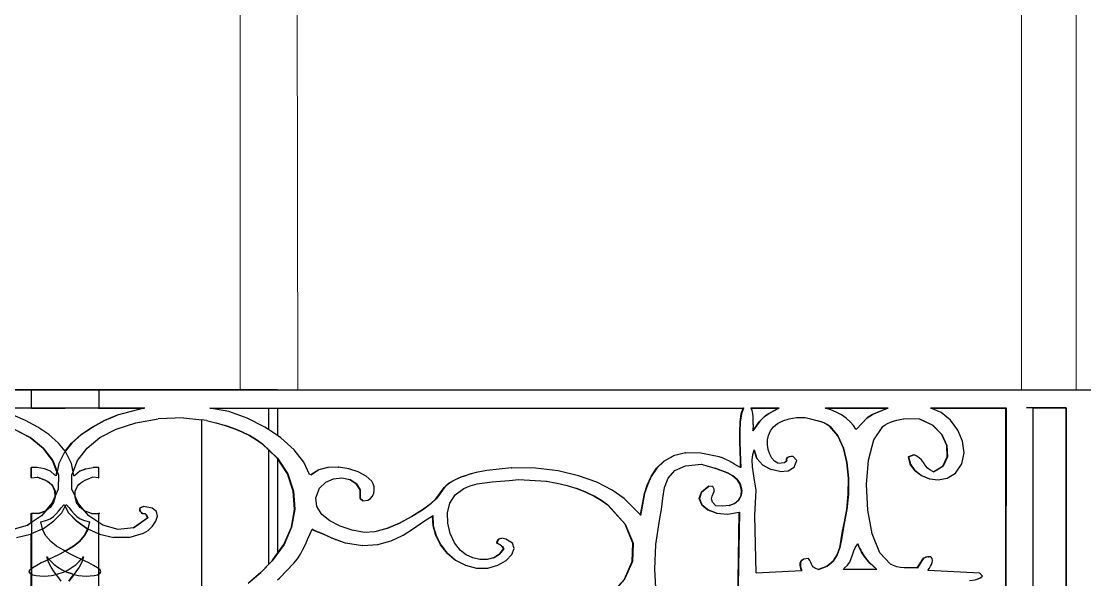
# Model space of a CAD drawing. Header units: inches. Extents: x 1397 to 20304, y -27267 to -746.
# Drawn here: x 13952.83 to 13991.79, y -23732.72 to -23712.26 of the extents above; entities that cross this region are included whole.
import ezdxf

# ---------------------------------------------------------------- set-up
doc = ezdxf.new("R2010")
doc.units = ezdxf.units.IN
doc.header["$LTSCALE"] = 17
doc.header["$MEASUREMENT"] = 0
doc.layers.add('25 BOT BAR', color=12, linetype='Continuous', lineweight=25)
doc.layers.add('WINDOW FRAME', color=161, linetype='Continuous', lineweight=20)

# ---------------------------------------------------------------- blocks, each defined once
blk = doc.blocks.new('A$C99292ed1')
for p, q in [((36.749, 29.91), (14.387, 29.91)), ((36.749, 29.076), (36.749, 29.91)), ((39.216, 29.91), (36.749, 29.91)), ((39.216, 29.91), (39.216, 29.076)), ((42.983, 29.91), (39.216, 29.91)), ((45.432, 29.91), (42.983, 29.91)), ((45.762, 29.91), (45.432, 29.91)), ((45.762, 29.91), (74.642, 29.91)), ((73.192, 29.91), (75.925, 29.91)), ((73.326, 29.91), (74.642, 29.91)), ((35.053, 29.081), (36.734, 29.076)), ((36.734, 29.07), (35.085, 29.07)), ((36.734, 29.076), (36.734, 29.07)), ((36.749, 29.076), (36.734, 29.076)), ((36.749, 29.07), (36.734, 29.07)), ((36.749, 29.07), (36.749, 29.076)), ((36.749, 29.076), (37.975, 29.073)), ((36.749, 29.07), (37.975, 29.073)), ((39.202, 29.07), (36.749, 29.07)), ((37.975, 29.073), (39.216, 29.076)), ((39.202, 29.07), (37.975, 29.073)), ((39.202, 29.07), (39.216, 29.07)), ((39.216, 29.076), (40.898, 29.081)), ((39.216, 29.076), (39.216, 29.07)), ((39.216, 29.07), (40.866, 29.07)), ((40.866, 29.07), (39.886, 28.749)), ((40.866, 29.07), (40.87, 29.07)), ((40.87, 29.07), (40.898, 29.081)), ((40.898, 29.081), (40.902, 29.081)), ((43.283, 29.06), (45.432, 29.062)), ((43.969, 28.908), (43.283, 29.06)), ((44.651, 28.612), (43.969, 28.908)), ((45.432, 29.062), (45.762, 29.063)), ((45.432, 29.062), (45.432, 28.088)), ((45.762, 29.063), (52.972, 29.07)), ((45.762, 29.063), (45.762, 27.809)), ((52.972, 29.07), (62.818, 29.081)), ((52.972, 29.07), (62.816, 29.07)), ((62.745, 28.802), (62.816, 29.07)), ((62.82, 29.07), (62.75, 28.802)), ((62.816, 29.07), (62.818, 29.081)), ((62.816, 29.07), (62.82, 29.07)), ((62.818, 29.081), (62.823, 29.081)), ((62.823, 29.081), (62.82, 29.07)), ((63.096, 29.081), (64.133, 29.081)), ((63.1, 29.07), (63.096, 29.081)), ((63.1, 29.07), (64.117, 29.07)), ((63.138, 28.96), (63.1, 29.07)), ((63.164, 28.816), (63.138, 28.96)), ((63.737, 28.807), (63.907, 28.931)), ((63.911, 28.931), (63.742, 28.807)), ((63.907, 28.931), (64.117, 29.07)), ((63.907, 28.931), (63.911, 28.931)), ((64.122, 29.07), (63.911, 28.931)), ((64.117, 29.07), (64.133, 29.081)), ((64.117, 29.07), (64.122, 29.07)), ((64.137, 29.081), (64.122, 29.07)), ((64.133, 29.081), (64.137, 29.081)), ((65.824, 29.081), (68.125, 29.081)), ((65.824, 29.07), (65.824, 29.081)), ((65.824, 29.07), (68.107, 29.07)), ((65.824, 29.06), (65.824, 29.07)), ((66.026, 28.987), (65.824, 29.06)), ((66.225, 28.884), (66.026, 28.987)), ((66.413, 28.755), (66.225, 28.884)), ((67.55, 28.777), (67.662, 28.84)), ((67.666, 28.84), (67.555, 28.777)), ((67.662, 28.84), (67.778, 28.898)), ((67.662, 28.84), (67.666, 28.84)), ((67.783, 28.898), (67.666, 28.84)), ((67.778, 28.898), (67.896, 28.956)), ((67.778, 28.898), (67.783, 28.898)), ((67.901, 28.956), (67.783, 28.898)), ((67.896, 28.956), (68.013, 29.015)), ((67.896, 28.956), (67.901, 28.956)), ((68.018, 29.015), (67.901, 28.956)), ((68.013, 29.015), (68.107, 29.07)), ((68.013, 29.015), (68.018, 29.015)), ((68.112, 29.07), (68.018, 29.015)), ((68.107, 29.07), (68.125, 29.081)), ((68.107, 29.07), (68.112, 29.07)), ((68.13, 29.081), (68.112, 29.07)), ((68.125, 29.081), (68.13, 29.081)), ((69.692, 29.081), (72.44, 29.081)), ((69.692, 29.07), (69.692, 29.081)), ((69.692, 29.07), (72.44, 29.07)), ((69.692, 29.06), (69.692, 29.07)), ((70.071, 28.866), (69.692, 29.06)), ((70.405, 28.519), (70.071, 28.866)), ((72.426, 15.371), (72.44, 29.07)), ((72.444, 29.07), (72.431, 15.371)), ((72.44, 29.07), (72.44, 29.081)), ((72.44, 29.081), (72.444, 29.081)), ((72.44, 29.07), (72.444, 29.07)), ((72.444, 29.081), (72.444, 29.07)), ((74.642, 29.08), (73.192, 29.08)), ((74.642, 29.081), (73.326, 29.08)), ((73.436, 29.081), (74.642, 29.081)), ((73.436, 2.472), (73.436, 29.081)), ((74.642, 29.081), (74.642, 2.472)), ((74.642, 0.212), (74.642, 29.08)), ((36.531, 28.498), (36.07, 28.749)), ((36.974, 28.203), (36.531, 28.498)), ((38.977, 28.203), (39.42, 28.498)), ((39.425, 28.498), (38.982, 28.203)), ((39.42, 28.498), (39.881, 28.749)), ((39.42, 28.498), (39.425, 28.498)), ((39.886, 28.749), (39.425, 28.498)), ((39.881, 28.749), (39.886, 28.749)), ((40.564, 28.396), (41.388, 28.57)), ((42.316, 28.624), (41.388, 28.57)), ((42.316, 28.624), (42.983, 28.525)), ((42.983, 19.61), (42.983, 28.525)), ((43.154, 28.5), (42.983, 28.525)), ((43.154, 28.5), (43.159, 28.5)), ((43.159, 28.5), (43.503, 28.399)), ((45.298, 28.202), (44.651, 28.612)), ((62.704, 28.429), (62.745, 28.802)), ((62.75, 28.802), (62.709, 28.429)), ((62.745, 28.802), (62.75, 28.802)), ((63.178, 28.657), (63.164, 28.816)), ((63.182, 28.491), (63.178, 28.657)), ((63.179, 28.325), (63.182, 28.491)), ((63.405, 28.433), (63.503, 28.574)), ((63.508, 28.574), (63.41, 28.433)), ((63.503, 28.574), (63.608, 28.693)), ((63.503, 28.574), (63.508, 28.574)), ((63.613, 28.693), (63.508, 28.574)), ((63.608, 28.693), (63.737, 28.807)), ((63.608, 28.693), (63.613, 28.693)), ((63.742, 28.807), (63.613, 28.693)), ((63.737, 28.807), (63.742, 28.807)), ((64.076, 28.367), (64.267, 28.49)), ((64.267, 28.49), (64.498, 28.579)), ((64.498, 28.579), (64.769, 28.632)), ((64.769, 28.632), (65.08, 28.645)), ((65.08, 28.645), (65.228, 28.591)), ((65.228, 28.591), (65.233, 28.591)), ((65.233, 28.591), (65.516, 28.499)), ((65.516, 28.499), (65.521, 28.499)), ((65.521, 28.499), (65.649, 28.451)), ((65.649, 28.451), (65.654, 28.451)), ((65.774, 28.393), (65.649, 28.451)), ((65.654, 28.451), (65.778, 28.393)), ((66.585, 28.607), (66.413, 28.755)), ((66.735, 28.446), (66.585, 28.607)), ((66.855, 28.277), (66.735, 28.446)), ((66.96, 28.106), (67.356, 28.624)), ((67.361, 28.624), (66.964, 28.106)), ((67.356, 28.624), (67.447, 28.706)), ((67.356, 28.624), (67.361, 28.624)), ((67.452, 28.706), (67.361, 28.624)), ((67.447, 28.706), (67.55, 28.777)), ((67.447, 28.706), (67.452, 28.706)), ((67.555, 28.777), (67.452, 28.706)), ((67.55, 28.777), (67.555, 28.777)), ((68.208, 28.424), (68.32, 28.474)), ((68.32, 28.474), (68.441, 28.517)), ((68.441, 28.517), (68.568, 28.553)), ((68.568, 28.553), (68.7, 28.583)), ((69.284, 28.561), (68.7, 28.583)), ((69.284, 28.561), (69.289, 28.561)), ((69.752, 28.294), (69.284, 28.561)), ((69.289, 28.561), (69.757, 28.294)), ((70.672, 28.065), (70.405, 28.519)), ((36.698, 27.722), (36.101, 28.111)), ((36.105, 28.111), (36.702, 27.722)), ((37.381, 27.861), (36.974, 28.203)), ((38.569, 27.861), (38.977, 28.203)), ((38.982, 28.203), (38.574, 27.861)), ((38.977, 28.203), (38.982, 28.203)), ((39.253, 27.722), (39.85, 28.111)), ((39.85, 28.111), (40.564, 28.396)), ((43.503, 28.399), (43.508, 28.399)), ((43.508, 28.399), (43.836, 28.278)), ((43.836, 28.278), (43.841, 28.278)), ((44.152, 28.139), (43.836, 28.278)), ((43.841, 28.278), (44.157, 28.139)), ((44.152, 28.139), (44.157, 28.139)), ((44.45, 27.983), (44.152, 28.139)), ((44.157, 28.139), (44.454, 27.983)), ((45.432, 28.088), (45.298, 28.202)), ((45.762, 27.809), (45.432, 28.088)), ((62.688, 27.997), (62.704, 28.429)), ((62.709, 28.429), (62.693, 27.997)), ((62.704, 28.429), (62.709, 28.429)), ((63.303, 28.254), (63.17, 28.023)), ((63.179, 28.325), (63.171, 28.032)), ((63.171, 28.032), (63.298, 28.254)), ((63.298, 28.254), (63.405, 28.433)), ((63.298, 28.254), (63.303, 28.254)), ((63.41, 28.433), (63.303, 28.254)), ((63.405, 28.433), (63.41, 28.433)), ((63.813, 28.027), (63.925, 28.212)), ((63.925, 28.212), (64.076, 28.367)), ((65.888, 28.322), (65.774, 28.393)), ((65.774, 28.393), (65.778, 28.393)), ((65.778, 28.393), (65.893, 28.322)), ((65.888, 28.322), (65.893, 28.322)), ((65.992, 28.23), (65.888, 28.322)), ((65.893, 28.322), (65.997, 28.23)), ((66.281, 27.799), (65.992, 28.23)), ((65.992, 28.23), (65.997, 28.23)), ((65.997, 28.23), (66.286, 27.799)), ((66.939, 28.106), (66.855, 28.277)), ((66.96, 28.106), (66.939, 28.106)), ((66.964, 28.106), (66.96, 28.106)), ((67.602, 27.616), (67.931, 28.23)), ((67.931, 28.23), (68.012, 28.303)), ((68.012, 28.303), (68.104, 28.367)), ((68.104, 28.367), (68.208, 28.424)), ((69.752, 28.294), (69.757, 28.294)), ((70.084, 27.864), (69.752, 28.294)), ((69.757, 28.294), (70.089, 27.864)), ((70.847, 27.549), (70.672, 28.065)), ((37.172, 27.237), (36.698, 27.722)), ((36.702, 27.722), (36.698, 27.722)), ((36.702, 27.722), (37.176, 27.237)), ((37.735, 27.468), (37.381, 27.861)), ((38.215, 27.468), (38.569, 27.861)), ((38.574, 27.861), (38.22, 27.468)), ((38.569, 27.861), (38.574, 27.861)), ((38.779, 27.237), (39.253, 27.722)), ((44.726, 27.81), (44.45, 27.983)), ((44.45, 27.983), (44.454, 27.983)), ((44.454, 27.983), (44.731, 27.81)), ((44.726, 27.81), (44.731, 27.81)), ((44.981, 27.623), (44.726, 27.81)), ((44.731, 27.81), (44.986, 27.623)), ((45.881, 27.708), (45.762, 27.809)), ((46.367, 27.161), (45.881, 27.708)), ((62.688, 27.997), (62.693, 27.997)), ((62.689, 27.538), (62.688, 27.997)), ((62.693, 27.997), (62.694, 27.538)), ((63.17, 28.023), (63.171, 28.032)), ((63.71, 27.611), (63.741, 27.816)), ((63.741, 27.816), (63.813, 28.027)), ((66.281, 27.799), (66.286, 27.799)), ((66.484, 27.234), (66.281, 27.799)), ((66.286, 27.799), (66.489, 27.234)), ((70.084, 27.864), (70.089, 27.864)), ((70.267, 27.353), (70.084, 27.864)), ((70.089, 27.864), (70.272, 27.353)), ((37.975, 27.092), (37.735, 27.468)), ((37.975, 27.092), (38.215, 27.468)), ((38.22, 27.468), (37.978, 27.088)), ((38.215, 27.468), (38.22, 27.468)), ((44.981, 27.623), (44.986, 27.623)), ((45.212, 27.422), (44.981, 27.623)), ((44.986, 27.623), (45.217, 27.422)), ((45.212, 27.422), (45.217, 27.422)), ((45.432, 27.159), (45.212, 27.422)), ((45.217, 27.422), (45.755, 26.78)), ((62.7, 27.088), (62.689, 27.538)), ((62.689, 27.538), (62.694, 27.538)), ((62.694, 27.538), (62.705, 27.088)), ((63.708, 27.391), (63.71, 27.611)), ((63.734, 27.169), (63.708, 27.391)), ((67.402, 26.683), (67.602, 27.616)), ((70.288, 26.843), (70.267, 27.353)), ((70.267, 27.353), (70.272, 27.353)), ((70.272, 27.353), (70.293, 26.843)), ((70.906, 27.019), (70.847, 27.549)), ((37.517, 26.664), (37.172, 27.237)), ((37.176, 27.237), (37.172, 27.237)), ((37.176, 27.237), (37.521, 26.664)), ((37.937, 27.024), (37.742, 26.525)), ((37.978, 27.088), (37.937, 27.024)), ((37.978, 27.088), (37.975, 27.092)), ((38.018, 27.024), (37.978, 27.088)), ((38.213, 26.525), (38.018, 27.024)), ((38.434, 26.664), (38.779, 27.237)), ((45.432, 27.159), (45.432, 21.909)), ((45.75, 26.78), (45.432, 27.159)), ((46.726, 26.592), (46.367, 27.161)), ((59.911, 26.64), (60.261, 26.883)), ((60.266, 26.883), (59.916, 26.64)), ((60.261, 26.883), (60.266, 26.883)), ((60.705, 27.015), (60.266, 26.883)), ((60.705, 27.015), (60.71, 27.015)), ((61.261, 27.007), (60.71, 27.015)), ((61.93, 26.841), (61.261, 27.007)), ((62.7, 27.088), (62.705, 27.088)), ((62.713, 26.678), (62.7, 27.088)), ((62.705, 27.088), (62.717, 26.678)), ((63.148, 26.683), (63.165, 26.948)), ((63.165, 26.948), (63.217, 27.143)), ((63.217, 27.143), (63.22, 27.152)), ((63.311, 26.757), (63.217, 27.143)), ((63.22, 27.152), (63.315, 26.757)), ((63.786, 26.96), (63.734, 27.169)), ((63.863, 26.777), (63.786, 26.96)), ((66.484, 27.234), (66.489, 27.234)), ((66.61, 26.576), (66.484, 27.234)), ((66.489, 27.234), (66.615, 26.576)), ((68.869, 26.841), (69.067, 26.924)), ((69.069, 26.923), (68.874, 26.841)), ((69.067, 26.924), (69.069, 26.923)), ((69.072, 26.924), (69.069, 26.923)), ((69.146, 26.882), (69.072, 26.924)), ((69.261, 26.799), (69.146, 26.882)), ((70.827, 26.518), (70.906, 27.019)), ((37.679, 26.158), (37.517, 26.664)), ((37.521, 26.664), (37.517, 26.664)), ((37.521, 26.664), (37.681, 26.168)), ((37.742, 26.525), (37.684, 26.158)), ((38.272, 26.158), (38.213, 26.525)), ((38.272, 26.158), (38.434, 26.664)), ((45.75, 26.78), (45.755, 26.78)), ((45.762, 26.758), (45.75, 26.78)), ((45.755, 26.78), (46.129, 26.052)), ((45.762, 26.758), (45.762, 22.421)), ((46.124, 26.052), (45.762, 26.758)), ((46.928, 26.032), (46.726, 26.592)), ((59.643, 26.316), (59.911, 26.64)), ((59.916, 26.64), (59.647, 26.316)), ((59.911, 26.64), (59.916, 26.64)), ((60.703, 26.431), (61.286, 26.509)), ((61.286, 26.509), (61.522, 26.417)), ((62.059, 26.785), (61.93, 26.841)), ((62.179, 26.72), (62.059, 26.785)), ((62.293, 26.648), (62.179, 26.72)), ((62.402, 26.571), (62.293, 26.648)), ((62.509, 26.493), (62.402, 26.571)), ((62.616, 26.416), (62.509, 26.493)), ((62.713, 26.678), (62.717, 26.678)), ((62.719, 26.346), (62.713, 26.678)), ((62.717, 26.678), (62.724, 26.343)), ((63.158, 26.381), (63.148, 26.683)), ((63.311, 26.757), (63.315, 26.757)), ((63.533, 26.454), (63.311, 26.757)), ((63.315, 26.757), (63.538, 26.454)), ((63.964, 26.636), (63.863, 26.777)), ((64.088, 26.551), (63.964, 26.636)), ((64.088, 26.551), (64.331, 26.571)), ((64.331, 26.571), (64.405, 26.654)), ((64.331, 26.571), (64.336, 26.571)), ((64.41, 26.654), (64.336, 26.571)), ((64.396, 26.707), (64.399, 26.752)), ((64.405, 26.654), (64.396, 26.707)), ((64.396, 26.707), (64.401, 26.707)), ((64.399, 26.752), (64.416, 26.79)), ((64.399, 26.752), (64.404, 26.752)), ((64.404, 26.752), (64.401, 26.707)), ((64.401, 26.707), (64.41, 26.654)), ((64.421, 26.79), (64.404, 26.752)), ((64.405, 26.654), (64.41, 26.654)), ((64.416, 26.79), (64.447, 26.82)), ((64.416, 26.79), (64.421, 26.79)), ((64.452, 26.82), (64.421, 26.79)), ((64.447, 26.82), (64.492, 26.842)), ((64.447, 26.82), (64.452, 26.82)), ((64.497, 26.842), (64.452, 26.82)), ((64.492, 26.842), (64.497, 26.842)), ((64.553, 26.856), (64.497, 26.842)), ((64.553, 26.856), (64.557, 26.856)), ((64.557, 26.856), (64.629, 26.862)), ((64.63, 26.86), (64.557, 26.856)), ((64.629, 26.862), (64.63, 26.86)), ((64.633, 26.862), (64.63, 26.86)), ((64.63, 26.86), (64.63, 26.86)), ((64.782, 26.675), (64.633, 26.862)), ((64.684, 26.365), (64.782, 26.675)), ((66.61, 26.576), (66.615, 26.576)), ((66.667, 25.862), (66.61, 26.576)), ((66.615, 26.576), (66.671, 25.862)), ((67.329, 25.565), (67.402, 26.683)), ((68.869, 26.841), (68.874, 26.841)), ((68.932, 26.508), (68.869, 26.841)), ((68.874, 26.841), (68.937, 26.508)), ((68.932, 26.508), (68.937, 26.508)), ((69.096, 26.212), (68.932, 26.508)), ((68.937, 26.508), (69.101, 26.212)), ((69.346, 26.694), (69.261, 26.799)), ((69.414, 26.576), (69.346, 26.694)), ((69.48, 26.455), (69.414, 26.576)), ((70.132, 26.417), (70.288, 26.843)), ((70.293, 26.843), (70.137, 26.417)), ((70.288, 26.843), (70.293, 26.843)), ((70.585, 26.094), (70.827, 26.518)), ((36.734, 26.351), (36.749, 26.351)), ((36.734, 25.869), (36.734, 26.351)), ((36.952, 26.349), (36.749, 26.351)), ((36.749, 25.87), (36.749, 26.351)), ((37.219, 26.293), (36.952, 26.349)), ((37.444, 26.176), (37.219, 26.293)), ((37.604, 25.991), (37.444, 26.176)), ((37.649, 25.972), (37.679, 26.158)), ((37.684, 26.158), (37.654, 25.97)), ((37.679, 26.158), (37.681, 26.168)), ((37.681, 26.168), (37.684, 26.158)), ((37.684, 26.158), (37.731, 26.011)), ((38.224, 26.011), (38.272, 26.158)), ((38.301, 25.972), (38.272, 26.158)), ((38.346, 25.991), (38.507, 26.176)), ((38.511, 26.176), (38.351, 25.991)), ((38.507, 26.176), (38.731, 26.293)), ((38.511, 26.176), (38.507, 26.176)), ((38.736, 26.293), (38.511, 26.176)), ((38.736, 26.293), (38.731, 26.293)), ((38.736, 26.293), (38.999, 26.349)), ((39.004, 26.349), (38.999, 26.349)), ((39.202, 26.351), (39.004, 26.349)), ((39.216, 26.351), (39.202, 26.351)), ((39.216, 25.869), (39.216, 26.351)), ((46.975, 26.013), (47.26, 26.235)), ((47.265, 26.235), (46.978, 26.011)), ((47.26, 26.235), (47.265, 26.235)), ((47.606, 26.345), (47.265, 26.235)), ((47.606, 26.345), (47.611, 26.345)), ((47.983, 26.358), (47.611, 26.345)), ((47.983, 26.358), (47.988, 26.358)), ((48.366, 26.288), (47.988, 26.358)), ((48.715, 26.149), (48.366, 26.288)), ((49.006, 25.955), (48.715, 26.149)), ((53.029, 26.119), (52.846, 26.058)), ((53.029, 26.119), (53.034, 26.119)), ((53.223, 26.173), (53.034, 26.119)), ((53.223, 26.173), (53.227, 26.173)), ((53.42, 26.219), (53.227, 26.173)), ((53.42, 26.219), (53.425, 26.219)), ((54.33, 26.338), (53.425, 26.219)), ((54.33, 26.338), (54.334, 26.338)), ((55.209, 26.322), (54.334, 26.338)), ((56.032, 26.192), (55.209, 26.322)), ((56.785, 25.968), (56.032, 26.192)), ((59.443, 25.941), (59.643, 26.316)), ((59.647, 26.316), (59.448, 25.941)), ((59.643, 26.316), (59.647, 26.316)), ((60.07, 25.862), (60.312, 26.205)), ((60.312, 26.205), (60.703, 26.431)), ((61.522, 26.417), (61.527, 26.417)), ((61.527, 26.417), (61.77, 26.322)), ((61.77, 26.322), (61.775, 26.322)), ((62.012, 26.219), (61.77, 26.322)), ((61.775, 26.322), (62.017, 26.219)), ((62.012, 26.219), (62.017, 26.219)), ((62.238, 26.1), (62.012, 26.219)), ((62.017, 26.219), (62.243, 26.1)), ((62.238, 26.1), (62.243, 26.1)), ((62.434, 25.961), (62.238, 26.1)), ((62.243, 26.1), (62.439, 25.961)), ((62.719, 26.346), (62.616, 26.416)), ((62.724, 26.343), (62.719, 26.346)), ((63.188, 26.068), (63.158, 26.381)), ((63.533, 26.454), (63.538, 26.454)), ((63.832, 26.253), (63.533, 26.454)), ((63.538, 26.454), (63.836, 26.253)), ((63.832, 26.253), (63.836, 26.253)), ((64.156, 26.164), (63.836, 26.253)), ((64.159, 26.164), (64.156, 26.164)), ((64.159, 26.164), (64.161, 26.164)), ((64.161, 26.164), (64.46, 26.198)), ((64.46, 26.198), (64.684, 26.365)), ((69.096, 26.212), (69.101, 26.212)), ((69.338, 25.976), (69.096, 26.212)), ((69.101, 26.212), (69.342, 25.976)), ((69.556, 26.339), (69.48, 26.455)), ((69.655, 26.237), (69.556, 26.339)), ((69.788, 26.158), (69.655, 26.237)), ((69.788, 26.158), (70.132, 26.417)), ((69.791, 26.157), (69.788, 26.158)), ((70.137, 26.417), (69.791, 26.157)), ((70.132, 26.417), (70.137, 26.417)), ((36.749, 25.87), (36.734, 25.869)), ((36.749, 25.87), (36.956, 25.907)), ((36.956, 25.907), (36.96, 25.908)), ((37.055, 25.86), (36.956, 25.907)), ((36.96, 25.908), (37.06, 25.86)), ((37.152, 25.813), (37.055, 25.86)), ((37.055, 25.86), (37.06, 25.86)), ((37.06, 25.86), (37.157, 25.813)), ((37.152, 25.813), (37.157, 25.813)), ((37.243, 25.764), (37.152, 25.813)), ((37.157, 25.813), (37.248, 25.764)), ((37.327, 25.709), (37.243, 25.764)), ((37.243, 25.764), (37.248, 25.764)), ((37.248, 25.764), (37.332, 25.709)), ((37.327, 25.709), (37.332, 25.709)), ((37.403, 25.648), (37.327, 25.709)), ((37.332, 25.709), (37.408, 25.648)), ((37.649, 25.972), (37.604, 25.991)), ((37.654, 25.97), (37.649, 25.972)), ((37.731, 26.011), (37.728, 25.361)), ((38.227, 25.361), (38.224, 26.011)), ((38.301, 25.972), (38.346, 25.991)), ((38.351, 25.991), (38.301, 25.97)), ((38.301, 25.97), (38.301, 25.972)), ((38.351, 25.991), (38.346, 25.991)), ((38.547, 25.648), (38.623, 25.709)), ((38.623, 25.709), (38.707, 25.764)), ((38.707, 25.764), (38.799, 25.813)), ((38.799, 25.813), (38.895, 25.86)), ((38.996, 25.908), (38.895, 25.86)), ((39.202, 25.87), (38.996, 25.908)), ((39.202, 25.87), (39.216, 25.869)), ((46.334, 25.266), (46.124, 26.052)), ((46.124, 26.052), (46.129, 26.052)), ((46.129, 26.052), (46.339, 25.266)), ((46.975, 26.013), (46.928, 26.032)), ((46.978, 26.011), (46.975, 26.013)), ((47.521, 25.684), (47.806, 25.836)), ((47.806, 25.836), (48.116, 25.871)), ((48.116, 25.871), (48.404, 25.793)), ((48.404, 25.793), (48.409, 25.793)), ((48.641, 25.607), (48.404, 25.793)), ((48.409, 25.793), (48.646, 25.607)), ((49.209, 25.721), (49.006, 25.955)), ((49.265, 25.596), (49.209, 25.721)), ((52.051, 25.644), (52.18, 25.742)), ((52.185, 25.742), (52.056, 25.644)), ((52.18, 25.742), (52.329, 25.831)), ((52.18, 25.742), (52.185, 25.742)), ((52.334, 25.831), (52.185, 25.742)), ((52.329, 25.831), (52.49, 25.914)), ((52.329, 25.831), (52.334, 25.831)), ((52.495, 25.914), (52.334, 25.831)), ((52.49, 25.914), (52.661, 25.989)), ((52.49, 25.914), (52.495, 25.914)), ((52.666, 25.989), (52.495, 25.914)), ((52.661, 25.989), (52.666, 25.989)), ((52.841, 26.058), (52.666, 25.989)), ((52.841, 26.058), (52.846, 26.058)), ((53.62, 25.695), (53.924, 25.728)), ((53.924, 25.728), (54.247, 25.761)), ((54.247, 25.761), (54.59, 25.804)), ((54.59, 25.804), (55.602, 25.721)), ((55.602, 25.721), (55.607, 25.721)), ((55.607, 25.721), (55.99, 25.632)), ((57.453, 25.67), (56.785, 25.968)), ((59.299, 25.546), (59.443, 25.941)), ((59.448, 25.941), (59.304, 25.546)), ((59.443, 25.941), (59.448, 25.941)), ((59.935, 25.431), (60.07, 25.862)), ((62.434, 25.961), (62.439, 25.961)), ((62.591, 25.795), (62.434, 25.961)), ((62.439, 25.961), (62.595, 25.795)), ((62.591, 25.795), (62.595, 25.795)), ((62.694, 25.597), (62.591, 25.795)), ((62.595, 25.795), (62.699, 25.597)), ((63.226, 25.768), (63.188, 26.068)), ((63.294, 25.306), (63.226, 25.768)), ((66.664, 25.134), (66.667, 25.862)), ((66.667, 25.862), (66.671, 25.862)), ((66.671, 25.862), (66.669, 25.134)), ((69.338, 25.976), (69.342, 25.976)), ((69.631, 25.824), (69.338, 25.976)), ((69.342, 25.976), (69.636, 25.824)), ((69.631, 25.824), (69.636, 25.824)), ((69.636, 25.824), (69.953, 25.777)), ((69.954, 25.778), (69.953, 25.777)), ((69.954, 25.778), (69.957, 25.777)), ((69.957, 25.777), (70.282, 25.86)), ((70.282, 25.86), (70.585, 26.094)), ((37.403, 25.648), (37.408, 25.648)), ((37.47, 25.577), (37.403, 25.648)), ((37.408, 25.648), (37.475, 25.577)), ((37.47, 25.577), (37.475, 25.577)), ((37.525, 25.493), (37.47, 25.577)), ((37.475, 25.577), (37.53, 25.493)), ((37.602, 25.264), (37.525, 25.493)), ((37.525, 25.493), (37.53, 25.493)), ((37.53, 25.493), (37.607, 25.264)), ((37.728, 25.361), (37.614, 25.031)), ((38.342, 25.031), (38.227, 25.361)), ((38.348, 25.264), (38.425, 25.493)), ((38.425, 25.493), (38.481, 25.577)), ((38.481, 25.577), (38.547, 25.648)), ((47.158, 24.961), (47.3, 25.41)), ((47.3, 25.41), (47.521, 25.684)), ((48.641, 25.607), (48.646, 25.607)), ((48.781, 25.319), (48.641, 25.607)), ((48.646, 25.607), (48.786, 25.319)), ((49.296, 25.456), (49.265, 25.596)), ((49.301, 25.311), (49.296, 25.456)), ((51.79, 25.309), (51.863, 25.428)), ((51.868, 25.428), (51.794, 25.309)), ((51.863, 25.428), (51.948, 25.539)), ((51.863, 25.428), (51.868, 25.428)), ((51.953, 25.539), (51.868, 25.428)), ((51.948, 25.539), (52.051, 25.644)), ((51.948, 25.539), (51.953, 25.539)), ((52.056, 25.644), (51.953, 25.539)), ((52.051, 25.644), (52.056, 25.644)), ((52.269, 25.097), (52.582, 25.389)), ((52.582, 25.389), (52.817, 25.51)), ((52.817, 25.51), (53.067, 25.596)), ((53.067, 25.596), (53.335, 25.654)), ((53.335, 25.654), (53.62, 25.695)), ((55.99, 25.632), (55.995, 25.632)), ((55.995, 25.632), (56.363, 25.518)), ((56.363, 25.518), (56.368, 25.518)), ((56.368, 25.518), (56.717, 25.38)), ((56.717, 25.38), (56.722, 25.38)), ((57.048, 25.221), (56.717, 25.38)), ((56.722, 25.38), (57.053, 25.221)), ((58.016, 25.318), (57.453, 25.67)), ((59.198, 25.161), (59.299, 25.546)), ((59.304, 25.546), (59.203, 25.161)), ((59.299, 25.546), (59.304, 25.546)), ((59.865, 24.943), (59.935, 25.431)), ((61.283, 25.221), (61.554, 25.493)), ((61.558, 25.493), (61.287, 25.221)), ((61.554, 25.493), (61.558, 25.493)), ((61.707, 25.472), (61.558, 25.493)), ((61.753, 25.355), (61.707, 25.472)), ((61.745, 25.248), (61.753, 25.355)), ((62.694, 25.597), (62.699, 25.597)), ((62.755, 25.308), (62.694, 25.597)), ((62.699, 25.597), (62.76, 25.308)), ((67.376, 24.395), (67.329, 25.565)), ((37.498, 24.711), (37.609, 25.031)), ((37.609, 25.018), (37.503, 24.711)), ((37.615, 25.008), (37.555, 24.753)), ((37.602, 25.264), (37.607, 25.264)), ((37.609, 25.031), (37.602, 25.264)), ((37.607, 25.264), (37.613, 25.044)), ((37.609, 25.031), (37.613, 25.044)), ((37.609, 25.018), (37.609, 25.031)), ((37.614, 25.031), (37.609, 25.018)), ((37.613, 25.044), (37.614, 25.031)), ((37.614, 25.031), (37.615, 25.008)), ((38.341, 25.008), (38.342, 25.031)), ((38.4, 24.753), (38.341, 25.008)), ((38.342, 25.031), (38.348, 25.264)), ((38.453, 24.711), (38.342, 25.031)), ((46.334, 25.266), (46.339, 25.266)), ((46.382, 24.448), (46.334, 25.266)), ((46.339, 25.266), (46.387, 24.448)), ((47.194, 24.556), (47.158, 24.961)), ((48.781, 25.319), (48.786, 25.319)), ((48.783, 24.933), (48.781, 25.319)), ((48.783, 24.933), (48.788, 24.933)), ((48.882, 24.829), (48.783, 24.933)), ((48.786, 25.319), (48.788, 24.933)), ((48.788, 24.933), (48.887, 24.829)), ((49.16, 24.929), (49.233, 25.038)), ((49.233, 25.038), (49.28, 25.168)), ((49.28, 25.168), (49.301, 25.311)), ((51.56, 24.912), (51.646, 25.051)), ((51.65, 25.051), (51.565, 24.912)), ((51.646, 25.051), (51.79, 25.309)), ((51.646, 25.051), (51.65, 25.051)), ((51.794, 25.309), (51.65, 25.051)), ((51.79, 25.309), (51.794, 25.309)), ((52.074, 24.711), (52.269, 25.097)), ((57.048, 25.221), (57.053, 25.221)), ((57.351, 25.041), (57.048, 25.221)), ((57.053, 25.221), (57.356, 25.041)), ((57.351, 25.041), (57.356, 25.041)), ((57.623, 24.84), (57.351, 25.041)), ((57.356, 25.041), (57.628, 24.84)), ((58.459, 24.933), (58.016, 25.318)), ((59.054, 24.186), (58.459, 24.933)), ((59.203, 25.161), (59.054, 24.145)), ((59.054, 24.186), (59.198, 25.161)), ((59.198, 25.161), (59.203, 25.161)), ((59.817, 24.428), (59.865, 24.943)), ((61.206, 24.926), (61.283, 25.221)), ((61.287, 25.221), (61.211, 24.926)), ((61.283, 25.221), (61.287, 25.221)), ((61.658, 24.909), (61.672, 25.031)), ((61.672, 25.031), (61.709, 25.142)), ((61.709, 25.142), (61.745, 25.248)), ((62.647, 24.858), (62.736, 25.061)), ((62.741, 25.061), (62.652, 24.858)), ((62.736, 25.061), (62.755, 25.308)), ((62.736, 25.061), (62.741, 25.061)), ((62.76, 25.308), (62.741, 25.061)), ((62.755, 25.308), (62.76, 25.308)), ((63.245, 24.145), (63.294, 25.306)), ((66.61, 24.431), (66.664, 25.134)), ((66.669, 25.134), (66.614, 24.431)), ((66.664, 25.134), (66.669, 25.134)), ((37.254, 24.355), (37.498, 24.711)), ((37.503, 24.711), (37.268, 24.369)), ((37.555, 24.753), (37.432, 24.524)), ((37.503, 24.711), (37.498, 24.711)), ((37.832, 24.499), (37.927, 24.643)), ((37.851, 24.272), (37.975, 24.573)), ((37.927, 24.643), (37.952, 24.643)), ((37.952, 24.643), (37.978, 24.579)), ((37.975, 24.573), (37.978, 24.579)), ((38.1, 24.272), (37.975, 24.573)), ((37.978, 24.579), (38.004, 24.643)), ((37.978, 24.579), (38.105, 24.272)), ((38.004, 24.643), (38.029, 24.643)), ((38.029, 24.643), (38.124, 24.499)), ((38.523, 24.524), (38.4, 24.753)), ((38.697, 24.355), (38.453, 24.711)), ((40.724, 24.497), (40.848, 24.56)), ((40.851, 24.559), (40.729, 24.497)), ((40.848, 24.56), (40.851, 24.559)), ((40.851, 24.559), (40.853, 24.56)), ((41.168, 24.491), (40.853, 24.56)), ((47.378, 24.2), (47.194, 24.556)), ((48.882, 24.829), (48.887, 24.829)), ((48.887, 24.829), (49.061, 24.85)), ((49.061, 24.85), (49.16, 24.929)), ((51.065, 24.411), (51.374, 24.694)), ((51.379, 24.694), (51.07, 24.411)), ((51.374, 24.694), (51.56, 24.912)), ((51.374, 24.694), (51.379, 24.694)), ((51.565, 24.912), (51.379, 24.694)), ((51.56, 24.912), (51.565, 24.912)), ((51.986, 24.266), (52.074, 24.711)), ((57.623, 24.84), (57.628, 24.84)), ((57.859, 24.622), (57.623, 24.84)), ((57.628, 24.84), (57.864, 24.622)), ((57.859, 24.622), (57.864, 24.622)), ((58.489, 23.756), (57.859, 24.622)), ((57.864, 24.622), (58.494, 23.756)), ((61.206, 24.926), (61.211, 24.926)), ((61.294, 24.644), (61.206, 24.926)), ((61.211, 24.926), (61.299, 24.644)), ((61.294, 24.644), (61.299, 24.644)), ((61.515, 24.407), (61.294, 24.644)), ((61.299, 24.644), (61.52, 24.407)), ((61.695, 24.768), (61.658, 24.909)), ((61.806, 24.601), (61.695, 24.768)), ((62.071, 24.573), (61.806, 24.601)), ((62.302, 24.609), (62.071, 24.573)), ((62.302, 24.609), (62.499, 24.706)), ((62.302, 24.609), (62.307, 24.609)), ((62.504, 24.706), (62.307, 24.609)), ((62.499, 24.706), (62.647, 24.858)), ((62.499, 24.706), (62.504, 24.706)), ((62.652, 24.858), (62.504, 24.706)), ((62.647, 24.858), (62.652, 24.858)), ((36.707, 24.249), (36.712, 24.249)), ((36.712, 24.249), (36.734, 24.248)), ((36.734, 24.248), (36.749, 24.248)), ((36.734, 23.825), (36.734, 24.248)), ((37.003, 24.246), (36.749, 24.248)), ((36.749, 24.248), (36.749, 23.837)), ((37.003, 24.246), (37.244, 24.346)), ((37.008, 24.245), (37.003, 24.246)), ((37.247, 24.345), (37.008, 24.245)), ((37.259, 24.355), (37.109, 24.137)), ((37.244, 24.346), (37.254, 24.355)), ((37.244, 24.346), (37.247, 24.345)), ((37.247, 24.345), (37.249, 24.346)), ((37.259, 24.355), (37.249, 24.346)), ((37.249, 24.346), (37.254, 24.355)), ((37.254, 24.355), (37.268, 24.369)), ((37.432, 24.524), (37.259, 24.355)), ((37.268, 24.369), (37.259, 24.355)), ((37.55, 24.108), (37.652, 24.228)), ((37.567, 23.899), (37.851, 24.272)), ((37.652, 24.228), (37.743, 24.36)), ((37.743, 24.36), (37.832, 24.499)), ((38.1, 24.272), (38.105, 24.272)), ((38.383, 23.899), (38.1, 24.272)), ((38.105, 24.272), (38.388, 23.899)), ((38.124, 24.499), (38.212, 24.36)), ((38.212, 24.36), (38.303, 24.228)), ((38.303, 24.228), (38.406, 24.108)), ((38.697, 24.355), (38.523, 24.524)), ((38.707, 24.346), (38.697, 24.355)), ((38.847, 24.137), (38.697, 24.355)), ((38.948, 24.246), (38.707, 24.346)), ((38.948, 24.246), (39.202, 24.248)), ((39.216, 24.248), (39.202, 24.248)), ((39.239, 24.249), (39.216, 24.248)), ((39.216, 23.825), (39.216, 24.248)), ((39.244, 24.249), (39.239, 24.249)), ((40.712, 24.404), (40.714, 24.445)), ((40.716, 24.37), (40.712, 24.404)), ((40.712, 24.404), (40.716, 24.404)), ((40.714, 24.445), (40.724, 24.497)), ((40.714, 24.445), (40.719, 24.445)), ((40.719, 24.445), (40.716, 24.404)), ((40.716, 24.404), (40.721, 24.37)), ((40.727, 24.34), (40.716, 24.37)), ((40.716, 24.37), (40.721, 24.37)), ((40.729, 24.497), (40.719, 24.445)), ((40.721, 24.37), (40.732, 24.34)), ((40.724, 24.497), (40.729, 24.497)), ((40.727, 24.34), (40.732, 24.34)), ((40.745, 24.312), (40.727, 24.34)), ((40.732, 24.34), (40.75, 24.312)), ((40.745, 24.312), (40.75, 24.312)), ((40.769, 24.283), (40.745, 24.312)), ((40.75, 24.312), (40.774, 24.283)), ((40.769, 24.283), (40.774, 24.283)), ((40.798, 24.249), (40.769, 24.283)), ((40.774, 24.283), (40.803, 24.249)), ((40.798, 24.249), (40.803, 24.249)), ((40.803, 24.249), (40.843, 24.245)), ((40.843, 24.245), (40.848, 24.245)), ((40.848, 24.245), (40.873, 24.243)), ((40.873, 24.243), (40.877, 24.243)), ((40.877, 24.243), (40.892, 24.24)), ((40.892, 24.24), (40.897, 24.24)), ((40.897, 24.24), (40.905, 24.235)), ((40.916, 24.226), (40.905, 24.235)), ((40.905, 24.235), (40.91, 24.235)), ((40.91, 24.235), (40.921, 24.226)), ((40.929, 24.21), (40.916, 24.226)), ((40.916, 24.226), (40.921, 24.226)), ((40.921, 24.226), (40.934, 24.21)), ((40.929, 24.21), (40.934, 24.21)), ((40.947, 24.186), (40.929, 24.21)), ((40.934, 24.21), (40.952, 24.186)), ((40.947, 24.186), (40.952, 24.186)), ((40.997, 24.041), (40.947, 24.186)), ((40.952, 24.186), (41.002, 24.041)), ((41.328, 24.337), (41.168, 24.491)), ((41.363, 24.126), (41.328, 24.337)), ((46.268, 23.624), (46.382, 24.448)), ((46.387, 24.448), (46.273, 23.624)), ((46.382, 24.448), (46.387, 24.448)), ((47.676, 23.899), (47.378, 24.2)), ((50.668, 24.101), (51.065, 24.411)), ((51.07, 24.411), (50.673, 24.101)), ((51.065, 24.411), (51.07, 24.411)), ((51.992, 23.794), (51.986, 24.266)), ((59.054, 24.145), (59.054, 24.186)), ((59.748, 23.917), (59.817, 24.428)), ((61.515, 24.407), (61.52, 24.407)), ((61.839, 24.25), (61.515, 24.407)), ((61.52, 24.407), (61.843, 24.25)), ((61.839, 24.25), (61.843, 24.25)), ((61.843, 24.25), (62.234, 24.206)), ((62.235, 24.207), (62.234, 24.206)), ((62.235, 24.207), (62.238, 24.206)), ((62.238, 24.206), (62.67, 24.31)), ((62.57, 16.061), (62.67, 24.31)), ((62.674, 24.311), (62.575, 16.057)), ((62.67, 24.31), (62.674, 24.311)), ((66.513, 23.792), (66.61, 24.431)), ((66.614, 24.431), (66.518, 23.792)), ((66.61, 24.431), (66.614, 24.431)), ((67.541, 23.31), (67.376, 24.395)), ((36.597, 23.709), (36.734, 23.825)), ((36.734, 23.821), (36.602, 23.709)), ((36.734, 23.825), (36.749, 23.837)), ((36.749, 23.833), (36.734, 23.821)), ((36.734, 23.821), (36.734, 23.825)), ((36.749, 23.833), (36.748, 23.32)), ((37.109, 24.137), (36.749, 23.833)), ((36.749, 23.837), (36.749, 23.833)), ((37.084, 23.855), (37.274, 23.917)), ((37.143, 23.542), (37.084, 23.855)), ((37.18, 23.563), (37.567, 23.899)), ((37.274, 23.917), (37.427, 24.003)), ((37.427, 24.003), (37.55, 24.108)), ((38.771, 23.563), (38.383, 23.899)), ((38.383, 23.899), (38.388, 23.899)), ((38.388, 23.899), (38.776, 23.563)), ((38.406, 24.108), (38.529, 24.003)), ((38.529, 24.003), (38.681, 23.917)), ((38.681, 23.917), (38.872, 23.855)), ((38.872, 23.855), (38.813, 23.542)), ((39.216, 23.825), (38.847, 24.137)), ((39.353, 23.709), (39.216, 23.825)), ((39.216, 23.315), (39.216, 23.825)), ((40.481, 23.588), (40.997, 24.041)), ((41.002, 24.041), (40.486, 23.588)), ((40.997, 24.041), (41.002, 24.041)), ((41.177, 23.66), (41.302, 23.89)), ((41.302, 23.89), (41.363, 24.126)), ((48.057, 23.658), (47.676, 23.899)), ((49.758, 23.558), (50.221, 23.804)), ((50.226, 23.804), (49.763, 23.558)), ((50.221, 23.804), (50.668, 24.101)), ((50.221, 23.804), (50.226, 23.804)), ((50.673, 24.101), (50.226, 23.804)), ((50.668, 24.101), (50.673, 24.101)), ((50.743, 23.561), (51.101, 23.871)), ((51.101, 23.871), (51.437, 24.141)), ((51.437, 24.141), (51.441, 24.145)), ((51.459, 23.683), (51.437, 24.141)), ((51.441, 24.145), (51.464, 23.683)), ((52.081, 23.328), (51.992, 23.794)), ((59.61, 22.818), (59.748, 23.917)), ((63.294, 21.532), (63.245, 24.145)), ((66.456, 23.426), (66.513, 23.792)), ((66.518, 23.792), (66.461, 23.426)), ((66.513, 23.792), (66.518, 23.792)), ((36.037, 23.502), (36.597, 23.709)), ((36.602, 23.709), (36.597, 23.709)), ((36.748, 23.32), (37.143, 23.542)), ((37.143, 23.542), (37.18, 23.563)), ((37.149, 23.509), (37.143, 23.542)), ((37.275, 23.216), (37.149, 23.509)), ((38.676, 23.216), (38.802, 23.509)), ((38.806, 23.509), (38.68, 23.216)), ((38.771, 23.563), (38.776, 23.563)), ((38.808, 23.542), (38.771, 23.563)), ((38.776, 23.563), (38.808, 23.544)), ((38.802, 23.509), (38.808, 23.542)), ((38.806, 23.509), (38.802, 23.509)), ((38.812, 23.54), (38.806, 23.509)), ((38.808, 23.542), (38.808, 23.544)), ((38.808, 23.544), (38.813, 23.542)), ((38.812, 23.54), (38.808, 23.542)), ((38.813, 23.542), (38.812, 23.54)), ((38.813, 23.542), (39.216, 23.315)), ((39.918, 23.502), (39.353, 23.709)), ((40.481, 23.588), (39.918, 23.502)), ((40.481, 23.588), (40.486, 23.588)), ((40.853, 23.336), (41.017, 23.465)), ((41.017, 23.465), (41.177, 23.66)), ((45.994, 22.823), (46.268, 23.624)), ((46.273, 23.624), (45.999, 22.823)), ((46.268, 23.624), (46.273, 23.624)), ((46.94, 23.285), (47.026, 23.52)), ((47.026, 23.52), (47.027, 23.523)), ((47.097, 23.461), (47.026, 23.52)), ((47.027, 23.523), (47.102, 23.461)), ((47.097, 23.461), (47.102, 23.461)), ((47.257, 23.388), (47.097, 23.461)), ((47.102, 23.461), (47.262, 23.388)), ((47.257, 23.388), (47.262, 23.388)), ((47.413, 23.306), (47.257, 23.388)), ((47.262, 23.388), (47.418, 23.306)), ((48.488, 23.483), (48.057, 23.658)), ((48.937, 23.378), (48.488, 23.483)), ((49.317, 23.403), (48.937, 23.378)), ((49.317, 23.403), (49.321, 23.403)), ((49.758, 23.558), (49.321, 23.403)), ((49.758, 23.558), (49.763, 23.558)), ((50.355, 23.255), (50.743, 23.561)), ((51.459, 23.683), (51.464, 23.683)), ((51.558, 23.23), (51.459, 23.683)), ((51.464, 23.683), (51.563, 23.23)), ((58.489, 23.756), (58.494, 23.756)), ((58.773, 22.887), (58.489, 23.756)), ((58.494, 23.756), (58.778, 22.887)), ((66.408, 23.052), (66.456, 23.426)), ((66.461, 23.426), (66.413, 23.052)), ((66.456, 23.426), (66.461, 23.426)), ((36.195, 23.15), (36.713, 23.3)), ((36.713, 23.3), (36.734, 23.312)), ((36.734, 23.312), (36.748, 23.32)), ((36.734, 21.702), (36.734, 23.312)), ((36.748, 23.32), (36.748, 21.716)), ((37.451, 22.967), (37.275, 23.216)), ((38.499, 22.967), (38.676, 23.216)), ((38.68, 23.216), (38.504, 22.967)), ((38.68, 23.216), (38.676, 23.216)), ((39.216, 23.312), (39.216, 23.315)), ((39.216, 23.315), (39.242, 23.3)), ((39.237, 23.3), (39.216, 23.312)), ((39.217, 21.702), (39.216, 23.312)), ((39.237, 23.3), (39.242, 23.3)), ((39.242, 23.3), (39.756, 23.15)), ((40.306, 23.149), (39.756, 23.15)), ((40.306, 23.149), (40.853, 23.336)), ((46.776, 22.822), (46.858, 23.051)), ((46.858, 23.051), (46.94, 23.285)), ((47.413, 23.306), (47.418, 23.306)), ((47.724, 23.132), (47.413, 23.306)), ((47.418, 23.306), (47.729, 23.132)), ((47.724, 23.132), (47.729, 23.132)), ((47.886, 23.047), (47.724, 23.132)), ((47.729, 23.132), (47.891, 23.047)), ((47.886, 23.047), (47.891, 23.047)), ((48.056, 22.969), (47.886, 23.047)), ((47.891, 23.047), (48.061, 22.969)), ((49.436, 22.822), (49.923, 22.995)), ((49.923, 22.995), (50.355, 23.255)), ((51.558, 23.23), (51.563, 23.23)), ((51.729, 22.804), (51.558, 23.23)), ((51.563, 23.23), (51.734, 22.804)), ((52.24, 22.902), (52.081, 23.328)), ((53.792, 22.88), (53.817, 23.025)), ((53.822, 23.025), (53.797, 22.88)), ((53.817, 23.025), (53.847, 23.061)), ((53.817, 23.025), (53.822, 23.025)), ((53.852, 23.061), (53.822, 23.025)), ((53.847, 23.061), (53.884, 23.086)), ((53.847, 23.061), (53.852, 23.061)), ((53.888, 23.086), (53.852, 23.061)), ((53.884, 23.086), (53.888, 23.086)), ((53.925, 23.101), (53.888, 23.086)), ((53.925, 23.101), (53.93, 23.101)), ((53.93, 23.101), (53.97, 23.107)), ((53.97, 23.107), (53.973, 23.106)), ((53.975, 23.107), (53.973, 23.106)), ((54.022, 23.102), (53.975, 23.107)), ((54.071, 23.089), (54.022, 23.102)), ((54.119, 23.066), (54.071, 23.089)), ((54.363, 22.889), (54.119, 23.066)), ((66.349, 22.686), (66.408, 23.052)), ((66.413, 23.052), (66.353, 22.686)), ((66.408, 23.052), (66.413, 23.052)), ((67.819, 22.442), (67.541, 23.31)), ((37.667, 22.752), (37.451, 22.967)), ((37.912, 22.561), (37.667, 22.752)), ((38.039, 22.561), (38.284, 22.752)), ((38.289, 22.752), (38.044, 22.561)), ((38.284, 22.752), (38.499, 22.967)), ((38.289, 22.752), (38.284, 22.752)), ((38.504, 22.967), (38.289, 22.752)), ((38.504, 22.967), (38.499, 22.967)), ((45.999, 22.823), (45.564, 22.071)), ((45.762, 22.421), (45.994, 22.823)), ((45.994, 22.823), (45.999, 22.823)), ((46.594, 22.38), (46.689, 22.598)), ((46.689, 22.598), (46.776, 22.822)), ((48.056, 22.969), (48.061, 22.969)), ((48.061, 22.969), (48.238, 22.901)), ((48.238, 22.901), (48.242, 22.901)), ((48.242, 22.901), (48.875, 22.776)), ((48.878, 22.777), (48.875, 22.776)), ((48.878, 22.777), (48.88, 22.776)), ((48.88, 22.776), (49.436, 22.822)), ((51.729, 22.804), (51.734, 22.804)), ((51.968, 22.424), (51.729, 22.804)), ((51.734, 22.804), (51.973, 22.424)), ((52.458, 22.548), (52.24, 22.902)), ((53.792, 22.88), (53.797, 22.88)), ((53.845, 22.851), (53.792, 22.88)), ((53.797, 22.88), (53.85, 22.851)), ((53.845, 22.851), (53.85, 22.851)), ((53.89, 22.823), (53.845, 22.851)), ((53.85, 22.851), (53.894, 22.823)), ((53.883, 22.378), (54.04, 22.631)), ((54.045, 22.631), (53.888, 22.378)), ((53.89, 22.823), (53.894, 22.823)), ((53.927, 22.796), (53.89, 22.823)), ((53.894, 22.823), (53.932, 22.796)), ((53.927, 22.796), (53.932, 22.796)), ((53.959, 22.765), (53.927, 22.796)), ((53.932, 22.796), (53.964, 22.765)), ((53.959, 22.765), (53.964, 22.765)), ((53.988, 22.729), (53.959, 22.765)), ((53.964, 22.765), (53.992, 22.729)), ((53.988, 22.729), (53.992, 22.729)), ((54.014, 22.685), (53.988, 22.729)), ((53.992, 22.729), (54.019, 22.685)), ((54.014, 22.685), (54.019, 22.685)), ((54.04, 22.631), (54.014, 22.685)), ((54.019, 22.685), (54.045, 22.631)), ((54.04, 22.631), (54.045, 22.631)), ((54.343, 22.363), (54.428, 22.641)), ((54.358, 22.887), (54.358, 22.886)), ((54.428, 22.641), (54.363, 22.889)), ((58.751, 22.039), (58.773, 22.887)), ((58.778, 22.887), (58.756, 22.039)), ((58.773, 22.887), (58.778, 22.887)), ((59.579, 21.697), (59.61, 22.818)), ((66.256, 22.348), (66.349, 22.686)), ((66.353, 22.686), (66.261, 22.348)), ((66.349, 22.686), (66.353, 22.686)), ((66.872, 22.528), (66.932, 22.698)), ((66.932, 22.698), (67.011, 22.853)), ((67.011, 22.853), (67.014, 22.859)), ((67.072, 22.657), (67.011, 22.853)), ((67.011, 22.853), (67.043, 22.765)), ((67.014, 22.859), (67.043, 22.765)), ((67.043, 22.765), (67.076, 22.657)), ((67.072, 22.657), (67.076, 22.657)), ((67.149, 22.469), (67.072, 22.657)), ((67.076, 22.657), (67.118, 22.556)), ((37.339, 22.12), (37.307, 22.258)), ((37.307, 22.258), (37.327, 22.258)), ((37.327, 22.216), (37.327, 22.258)), ((37.327, 22.258), (37.332, 22.258)), ((37.327, 22.216), (37.332, 22.216)), ((37.382, 22.145), (37.327, 22.216)), ((37.332, 22.258), (37.332, 22.216)), ((37.332, 22.216), (37.385, 22.147)), ((37.508, 22.216), (37.413, 22.16)), ((37.78, 22.386), (37.508, 22.216)), ((37.978, 22.517), (37.78, 22.386)), ((37.975, 22.519), (37.912, 22.561)), ((37.975, 22.519), (38.039, 22.561)), ((37.978, 22.517), (37.975, 22.519)), ((38.044, 22.561), (37.978, 22.517)), ((38.175, 22.386), (37.978, 22.517)), ((38.044, 22.561), (38.039, 22.561)), ((38.447, 22.216), (38.175, 22.386)), ((38.542, 22.16), (38.447, 22.216)), ((38.569, 22.145), (38.624, 22.216)), ((38.611, 22.12), (38.644, 22.258)), ((38.649, 22.258), (38.615, 22.118)), ((38.624, 22.216), (38.624, 22.258)), ((38.624, 22.258), (38.644, 22.258)), ((38.644, 22.258), (38.649, 22.258)), ((45.559, 22.071), (45.762, 22.421)), ((46.485, 22.17), (46.594, 22.38)), ((51.968, 22.424), (51.973, 22.424)), ((52.27, 22.108), (51.968, 22.424)), ((51.973, 22.424), (52.275, 22.108)), ((52.663, 22.349), (52.458, 22.548)), ((52.906, 22.211), (52.663, 22.349)), ((53.168, 22.138), (52.906, 22.211)), ((53.672, 22.216), (53.431, 22.138)), ((53.672, 22.216), (53.883, 22.378)), ((53.672, 22.216), (53.677, 22.216)), ((53.888, 22.378), (53.677, 22.216)), ((53.883, 22.378), (53.888, 22.378)), ((54.135, 22.094), (54.343, 22.363)), ((66.11, 22.055), (66.256, 22.348)), ((66.261, 22.348), (66.115, 22.055)), ((66.256, 22.348), (66.261, 22.348)), ((66.774, 22.183), (66.823, 22.354)), ((66.823, 22.354), (66.872, 22.528)), ((67.118, 22.556), (67.149, 22.469)), ((67.118, 22.556), (67.154, 22.469)), ((67.149, 22.469), (67.154, 22.469)), ((67.241, 22.294), (67.149, 22.469)), ((67.154, 22.469), (67.245, 22.294)), ((67.343, 22.129), (67.241, 22.294)), ((67.241, 22.294), (67.245, 22.294)), ((67.245, 22.294), (67.348, 22.129)), ((68.204, 21.926), (67.819, 22.442)), ((69.414, 22.195), (69.446, 22.212)), ((69.451, 22.212), (69.419, 22.195)), ((69.446, 22.212), (69.473, 22.226)), ((69.446, 22.212), (69.451, 22.212)), ((69.478, 22.226), (69.451, 22.212)), ((69.473, 22.226), (69.5, 22.237)), ((69.473, 22.226), (69.478, 22.226)), ((69.504, 22.237), (69.478, 22.226)), ((69.5, 22.237), (69.504, 22.237)), ((69.528, 22.246), (69.504, 22.237)), ((69.528, 22.246), (69.533, 22.246)), ((69.563, 22.252), (69.533, 22.246)), ((69.563, 22.252), (69.567, 22.252)), ((69.606, 22.256), (69.567, 22.252)), ((69.606, 22.256), (69.611, 22.256)), ((69.662, 22.258), (69.611, 22.256)), ((69.692, 22.258), (69.662, 22.258)), ((69.733, 22.176), (69.692, 22.258)), ((36.937, 21.866), (36.792, 21.756)), ((37.104, 21.976), (36.937, 21.866)), ((37.271, 22.077), (37.104, 21.976)), ((37.34, 22.118), (37.271, 22.077)), ((37.339, 22.12), (37.382, 22.145)), ((37.34, 22.118), (37.339, 22.12)), ((37.383, 22.143), (37.34, 22.118)), ((37.366, 22.01), (37.34, 22.118)), ((37.461, 21.786), (37.366, 22.01)), ((37.382, 22.145), (37.385, 22.147)), ((37.383, 22.143), (37.382, 22.145)), ((37.386, 22.145), (37.383, 22.143)), ((37.385, 22.147), (37.386, 22.145)), ((37.413, 22.16), (37.386, 22.145)), ((37.386, 22.145), (37.453, 22.058)), ((37.453, 22.058), (37.579, 21.912)), ((37.579, 21.912), (37.715, 21.778)), ((38.24, 21.778), (38.377, 21.912)), ((38.377, 21.912), (38.503, 22.058)), ((38.59, 22.01), (38.494, 21.786)), ((38.503, 22.058), (38.569, 22.145)), ((38.569, 22.145), (38.542, 22.16)), ((38.611, 22.12), (38.569, 22.145)), ((38.615, 22.118), (38.59, 22.01)), ((38.615, 22.118), (38.611, 22.12)), ((38.684, 22.077), (38.615, 22.118)), ((38.851, 21.976), (38.684, 22.077)), ((39.019, 21.866), (38.851, 21.976)), ((39.163, 21.756), (39.019, 21.866)), ((45.146, 21.544), (45.432, 21.909)), ((45.564, 22.071), (45.151, 21.544)), ((45.432, 21.909), (45.559, 22.071)), ((45.559, 22.071), (45.564, 22.071)), ((45.835, 21.288), (46.358, 21.967)), ((46.358, 21.967), (46.485, 22.17)), ((52.27, 22.108), (52.275, 22.108)), ((52.632, 21.873), (52.27, 22.108)), ((52.275, 22.108), (52.637, 21.873)), ((52.632, 21.873), (52.637, 21.873)), ((52.637, 21.873), (53.048, 21.739)), ((53.431, 22.138), (53.168, 22.138)), ((53.462, 21.743), (53.832, 21.874)), ((53.832, 21.874), (54.135, 22.094)), ((58.462, 21.238), (58.751, 22.039)), ((58.756, 22.039), (58.467, 21.238)), ((58.751, 22.039), (58.756, 22.039)), ((64.902, 21.882), (64.906, 21.965)), ((64.902, 21.882), (64.907, 21.882)), ((64.91, 21.797), (64.902, 21.882)), ((64.906, 21.965), (64.925, 22.04)), ((64.906, 21.965), (64.91, 21.965)), ((64.91, 21.965), (64.907, 21.882)), ((64.907, 21.882), (64.915, 21.797)), ((64.93, 22.04), (64.91, 21.965)), ((64.925, 22.04), (64.964, 22.105)), ((64.925, 22.04), (64.93, 22.04)), ((64.969, 22.105), (64.93, 22.04)), ((64.964, 22.105), (65.025, 22.154)), ((64.964, 22.105), (64.969, 22.105)), ((65.03, 22.154), (64.969, 22.105)), ((65.025, 22.154), (65.03, 22.154)), ((65.199, 22.175), (65.03, 22.154)), ((65.199, 22.175), (65.204, 22.175)), ((65.255, 22.086), (65.204, 22.175)), ((65.287, 22.003), (65.255, 22.086)), ((65.311, 21.925), (65.287, 22.003)), ((65.34, 21.854), (65.311, 21.925)), ((65.386, 21.789), (65.34, 21.854)), ((65.573, 21.678), (65.888, 21.826)), ((65.893, 21.826), (65.576, 21.677)), ((65.888, 21.826), (66.11, 22.055)), ((65.888, 21.826), (65.893, 21.826)), ((66.115, 22.055), (65.893, 21.826)), ((66.11, 22.055), (66.115, 22.055)), ((66.518, 21.739), (66.632, 21.869)), ((66.632, 21.869), (66.714, 22.019)), ((66.714, 22.019), (66.774, 22.183)), ((67.343, 22.129), (67.348, 22.129)), ((67.456, 21.973), (67.343, 22.129)), ((67.348, 22.129), (67.461, 21.973)), ((67.577, 21.823), (67.456, 21.973)), ((67.456, 21.973), (67.461, 21.973)), ((67.461, 21.973), (67.581, 21.823)), ((67.577, 21.823), (67.581, 21.823)), ((67.703, 21.677), (67.577, 21.823)), ((67.581, 21.823), (67.708, 21.677)), ((68.325, 21.855), (68.204, 21.926)), ((68.447, 21.805), (68.325, 21.855)), ((69.191, 21.76), (69.414, 22.195)), ((69.419, 22.195), (69.196, 21.76)), ((69.414, 22.195), (69.419, 22.195)), ((69.635, 21.738), (69.676, 21.824)), ((69.676, 21.824), (69.713, 21.912)), ((69.713, 21.912), (69.738, 22.002)), ((69.746, 22.09), (69.733, 22.176)), ((69.738, 22.002), (69.746, 22.09)), ((36.66, 21.573), (36.689, 21.656)), ((36.665, 21.573), (36.66, 21.573)), ((36.704, 21.496), (36.66, 21.573)), ((36.694, 21.656), (36.665, 21.573)), ((36.665, 21.573), (36.708, 21.496)), ((36.689, 21.656), (36.734, 21.702)), ((36.694, 21.656), (36.689, 21.656)), ((36.734, 21.697), (36.694, 21.656)), ((36.708, 21.496), (36.704, 21.496)), ((36.734, 21.477), (36.704, 21.496)), ((36.708, 21.496), (36.734, 21.48)), ((36.733, 18.931), (36.734, 21.477)), ((36.734, 21.702), (36.748, 21.716)), ((36.748, 21.711), (36.734, 21.697)), ((36.734, 21.697), (36.734, 21.702)), ((36.734, 21.477), (36.734, 21.48)), ((36.734, 21.48), (36.748, 21.471)), ((36.748, 21.468), (36.734, 21.477)), ((36.748, 21.468), (36.746, 18.736)), ((36.792, 21.756), (36.748, 21.711)), ((36.748, 21.716), (36.748, 21.711)), ((36.748, 21.711), (36.748, 21.471)), ((36.748, 21.471), (36.796, 21.44)), ((36.748, 21.471), (36.748, 21.468)), ((36.796, 21.44), (36.916, 21.403)), ((37.581, 21.574), (37.461, 21.786)), ((37.483, 21.407), (37.654, 21.455)), ((37.654, 21.455), (37.581, 21.574)), ((37.654, 21.455), (37.715, 21.472)), ((37.711, 21.364), (37.654, 21.455)), ((37.715, 21.778), (37.867, 21.659)), ((37.715, 21.472), (37.915, 21.556)), ((37.867, 21.659), (37.978, 21.593)), ((37.915, 21.556), (37.975, 21.592)), ((37.975, 21.592), (37.978, 21.593)), ((38.036, 21.556), (37.975, 21.592)), ((37.978, 21.593), (38.088, 21.659)), ((37.978, 21.593), (38.04, 21.556)), ((38.036, 21.556), (38.04, 21.556)), ((38.235, 21.472), (38.036, 21.556)), ((38.04, 21.556), (38.24, 21.472)), ((38.088, 21.659), (38.24, 21.778)), ((38.235, 21.472), (38.24, 21.472)), ((38.24, 21.472), (38.297, 21.456)), ((38.24, 21.364), (38.297, 21.456)), ((38.3, 21.454), (38.245, 21.364)), ((38.3, 21.454), (38.297, 21.456)), ((38.374, 21.574), (38.3, 21.454)), ((38.3, 21.454), (38.472, 21.407)), ((38.494, 21.786), (38.374, 21.574)), ((39.04, 21.403), (39.159, 21.44)), ((39.159, 21.44), (39.217, 21.477)), ((39.217, 21.702), (39.163, 21.756)), ((39.262, 21.656), (39.217, 21.702)), ((39.217, 21.477), (39.217, 21.702)), ((39.217, 21.477), (39.247, 21.496)), ((39.218, 18.931), (39.217, 21.477)), ((39.247, 21.496), (39.291, 21.573)), ((39.291, 21.573), (39.262, 21.656)), ((44.686, 21.046), (45.146, 21.544)), ((45.151, 21.544), (44.691, 21.046)), ((45.146, 21.544), (45.151, 21.544)), ((53.048, 21.739), (53.053, 21.739)), ((53.053, 21.739), (53.462, 21.743)), ((59.625, 20.562), (59.579, 21.697)), ((63.294, 21.532), (64.951, 21.636)), ((64.928, 21.713), (64.91, 21.797)), ((64.91, 21.797), (64.915, 21.797)), ((64.915, 21.797), (64.933, 21.713)), ((64.928, 21.713), (64.933, 21.713)), ((64.951, 21.636), (64.928, 21.713)), ((64.933, 21.713), (64.956, 21.636)), ((64.951, 21.636), (64.956, 21.636)), ((65.461, 21.73), (65.386, 21.789)), ((65.573, 21.678), (65.461, 21.73)), ((65.576, 21.677), (65.573, 21.678)), ((66.493, 21.677), (66.518, 21.739)), ((67.703, 21.677), (66.493, 21.677)), ((67.708, 21.677), (67.703, 21.677)), ((68.573, 21.773), (68.447, 21.805)), ((68.707, 21.755), (68.573, 21.773)), ((68.853, 21.749), (68.707, 21.755)), ((69.01, 21.752), (68.853, 21.749)), ((69.01, 21.752), (69.015, 21.752)), ((69.191, 21.76), (69.015, 21.752)), ((69.191, 21.76), (69.196, 21.76)), ((69.593, 21.656), (69.635, 21.738)), ((69.593, 21.636), (69.593, 21.656)), ((71.477, 21.511), (69.593, 21.636)), ((71.577, 21.366), (71.477, 21.511)), ((36.916, 21.403), (37.056, 21.383)), ((37.056, 21.383), (37.205, 21.378)), ((37.205, 21.378), (37.352, 21.387)), ((37.352, 21.387), (37.483, 21.407)), ((37.837, 21.145), (37.711, 21.364)), ((38.114, 21.145), (38.24, 21.364)), ((38.245, 21.364), (38.119, 21.145)), ((38.245, 21.364), (38.24, 21.364)), ((38.472, 21.407), (38.604, 21.387)), ((38.604, 21.387), (38.75, 21.378)), ((38.75, 21.378), (38.899, 21.383)), ((38.899, 21.383), (39.04, 21.403)), ((45.762, 21.209), (45.835, 21.288)), ((57.947, 20.507), (58.462, 21.238)), ((58.467, 21.238), (57.952, 20.507)), ((58.462, 21.238), (58.467, 21.238)), ((71.107, 21.168), (71.314, 21.21)), ((71.314, 21.21), (71.477, 21.274)), ((71.477, 21.274), (71.577, 21.366))]:
    blk.add_line(p, q)

msp = doc.modelspace()

# ---------------------------------------------------------------- linework, layer by layer
at = {"layer": '25 BOT BAR'}
msp.add_line((13916.475, -23725.759), (14064.475, -23725.759), dxfattribs=at)
at = {"layer": 'WINDOW FRAME'}
for p, q in [((13960.855, -23666.759), (13960.855, -23725.759)), ((13962.855, -23666.759), (13962.967, -23725.759)), ((13989.475, -23666.759), (13989.475, -23725.759)), ((13991.475, -23666.759), (13991.475, -23725.759))]:
    msp.add_line(p, q, dxfattribs=at)

# ---------------------------------------------------------------- block references
at = {"layer": '25 BOT BAR', "yscale": 0.8}
msp.add_blockref('A$C99292ed1', (13916.461, -23749.687), dxfattribs=at)

doc.saveas('drawing.dxf')
